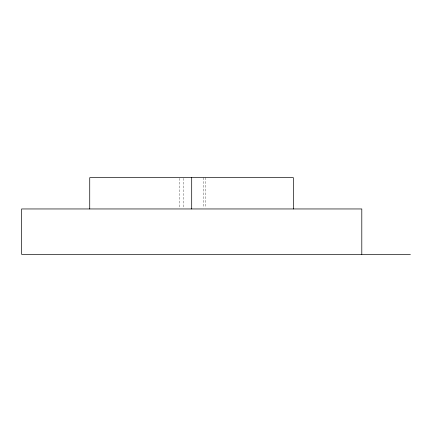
<?xml version="1.0" encoding="UTF-8"?>
<svg xmlns="http://www.w3.org/2000/svg" width="432" height="432" viewBox="0 0 432 432"><rect width="100%" height="100%" fill="white"/><g stroke="black" fill="none" stroke-linecap="round" stroke-linejoin="round"><path stroke-width="0.32" stroke-dasharray="2.16 1.62" d="M205.459 177.655L205.459 207.625M203.499 177.655L203.499 207.625M183.476 178.319L183.476 207.625M179.793 178.319L179.793 207.625"/><path stroke-width="0.65" d="M410.4 254.345L21.6 254.345L21.6 208.958L361.8 208.958L361.8 254.345M293.371 208.958L293.371 177.655L89.732 177.655L89.732 208.958M191.7 177.655L191.7 208.958"/></g></svg>
